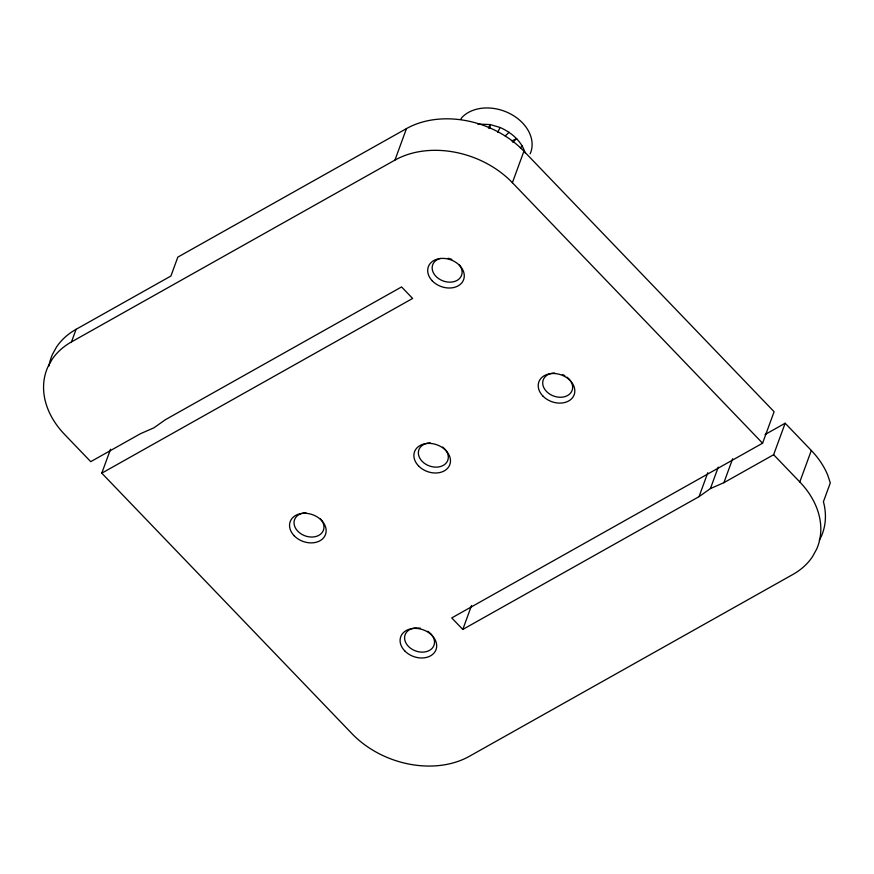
<?xml version="1.0" encoding="UTF-8"?>
<svg xmlns="http://www.w3.org/2000/svg" width="874" height="874" viewBox="0 0 874 874"><rect width="100%" height="100%" fill="white"/><g stroke="black" fill="none" stroke-linecap="round" stroke-linejoin="round"><path stroke-width="1.31" d="M489.822 128.489L490.325 124.578L477.663 124.053M773.632 454.72L799.797 481.956A85.379 64.534 20.1 0 1 816.578 549.276L812.481 556.705A85.379 64.534 20.1 0 1 792.893 574.458L469.414 756.283A85.379 64.534 20.1 0 1 351.982 733.679L101.788 473.162L412.626 298.449L401.581 286.934L165.339 419.728L153.955 427.801L140.474 433.701L90.732 461.658L64.578 434.411A85.379 64.534 20.1 0 1 47.797 367.102L51.883 359.673A85.379 64.534 20.1 0 1 71.471 341.92L76.082 329.323L170.911 276.02L177.826 257.12L406.476 128.598A85.379 64.534 20.1 0 1 523.919 151.202L774.102 411.72L762.576 443.205L451.738 617.929L462.794 629.444L699.036 496.651L710.42 488.577L723.901 482.677L773.632 454.72L785.158 423.224L811.323 450.471A85.379 64.534 20.1 0 1 827.744 475.15L830.3 482.929L823.384 501.818L823.712 502.823A85.379 64.534 20.1 0 1 821.189 536.68L819.277 540.143M101.788 473.162L110.55 449.225M71.471 341.92L394.95 160.095L406.476 128.598M762.576 443.205L512.393 182.699L523.919 151.202M462.794 629.444L471.556 605.507M699.036 496.651L707.798 472.714M710.42 488.577L718.253 467.153M723.901 482.677L732.663 458.741M799.797 481.956L811.323 450.471M497.677 132.192L500.136 127.506C511.214 132.4 521.483 140.911 525.099 152.841M488.424 128.172L490.325 124.578L500.136 127.506M460.674 119.323L461.887 117.509A39.275 29.683 20.1 0 1 510.536 113.937A39.275 29.683 20.1 0 1 530.168 153.813M505.216 135.94L509.127 132.291M512.765 142.243L516.676 138.595L511.869 140.943M520.336 147.815L522.291 145.991M765.034 434.542L785.158 423.224M394.95 160.095A85.379 64.534 20.1 0 1 512.393 182.699M48.911 366.042A85.379 64.534 20.1 0 1 52.407 354.505L56.493 347.076A85.379 64.534 20.1 0 1 76.082 329.323M442.626 447.04A15.371 11.613 20.1 0 1 442.615 465.744A15.371 11.613 20.1 0 1 419.76 458.096A15.371 11.613 20.1 0 1 430.314 442.921M566.964 377.153A15.371 11.613 20.1 0 1 566.953 395.856A15.371 11.613 20.1 0 1 544.098 388.209A15.371 11.613 20.1 0 1 554.651 373.034M562.386 374.52A15.371 11.613 20.1 0 1 564.79 375.7M320.19 518.643A15.371 11.613 20.1 0 1 316.858 536.221A15.371 11.613 20.1 0 1 295.084 527.295A15.371 11.613 20.1 0 1 305.976 512.809M459.145 264.68A15.371 11.613 20.1 0 1 455.354 281.209A15.371 11.613 20.1 0 1 434.159 274.119A15.371 11.613 20.1 0 1 440.42 258.42M448.012 258.278A15.371 11.613 20.1 0 1 451.847 259.425M427.779 631.268A15.371 11.613 20.1 0 1 429.495 650.387A15.371 11.613 20.1 0 1 406.159 643.417A15.371 11.613 20.1 0 1 416.516 627.914M417.805 627.936A15.371 11.613 20.1 0 1 420.416 628.253M418.504 465.875A18.78 14.192 20.1 0 0 449.553 465.307A18.78 14.192 20.1 0 0 428.489 443.38A18.78 14.192 20.1 0 0 418.504 465.875M542.841 395.988A18.78 14.192 20.1 0 0 573.89 395.419A18.78 14.192 20.1 0 0 552.827 373.493A18.78 14.192 20.1 0 0 542.841 395.988M294.167 535.762A18.78 14.192 20.1 0 0 325.215 535.194A18.78 14.192 20.1 0 0 304.152 513.267A18.78 14.192 20.1 0 0 294.167 535.762M432.302 280.882A18.78 14.192 20.1 0 0 463.351 280.325A18.78 14.192 20.1 0 0 442.288 258.387A18.78 14.192 20.1 0 0 432.302 280.882M404.717 650.868A18.78 14.192 20.1 0 0 435.755 650.3A18.78 14.192 20.1 0 0 414.691 628.373A18.78 14.192 20.1 0 0 404.717 650.868"/></g></svg>
